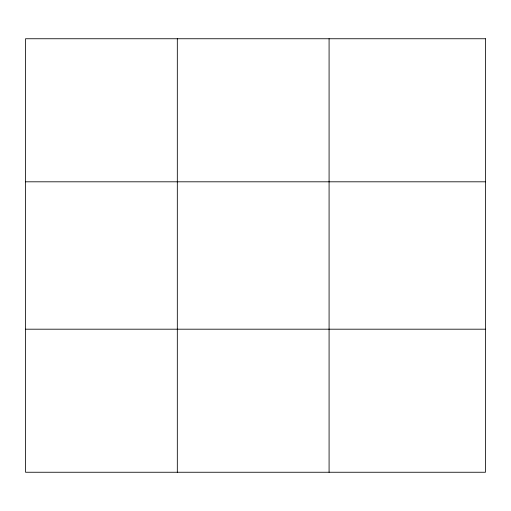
<?xml version="1.0" encoding="UTF-8"?>
<svg xmlns="http://www.w3.org/2000/svg" width="511" height="511" viewBox="0 0 511 511"><rect width="100%" height="100%" fill="white"/><g stroke="black" fill="none" stroke-linecap="round" stroke-linejoin="round"><path stroke-width="0.77" d="M177.317 472.253L177.317 38.747M329.084 472.253L329.084 38.747M25.55 181.807L485.45 181.807M25.55 329.193L485.45 329.193M485.45 38.747L485.45 472.253L25.55 472.253L25.55 38.747L485.45 38.747"/></g></svg>
